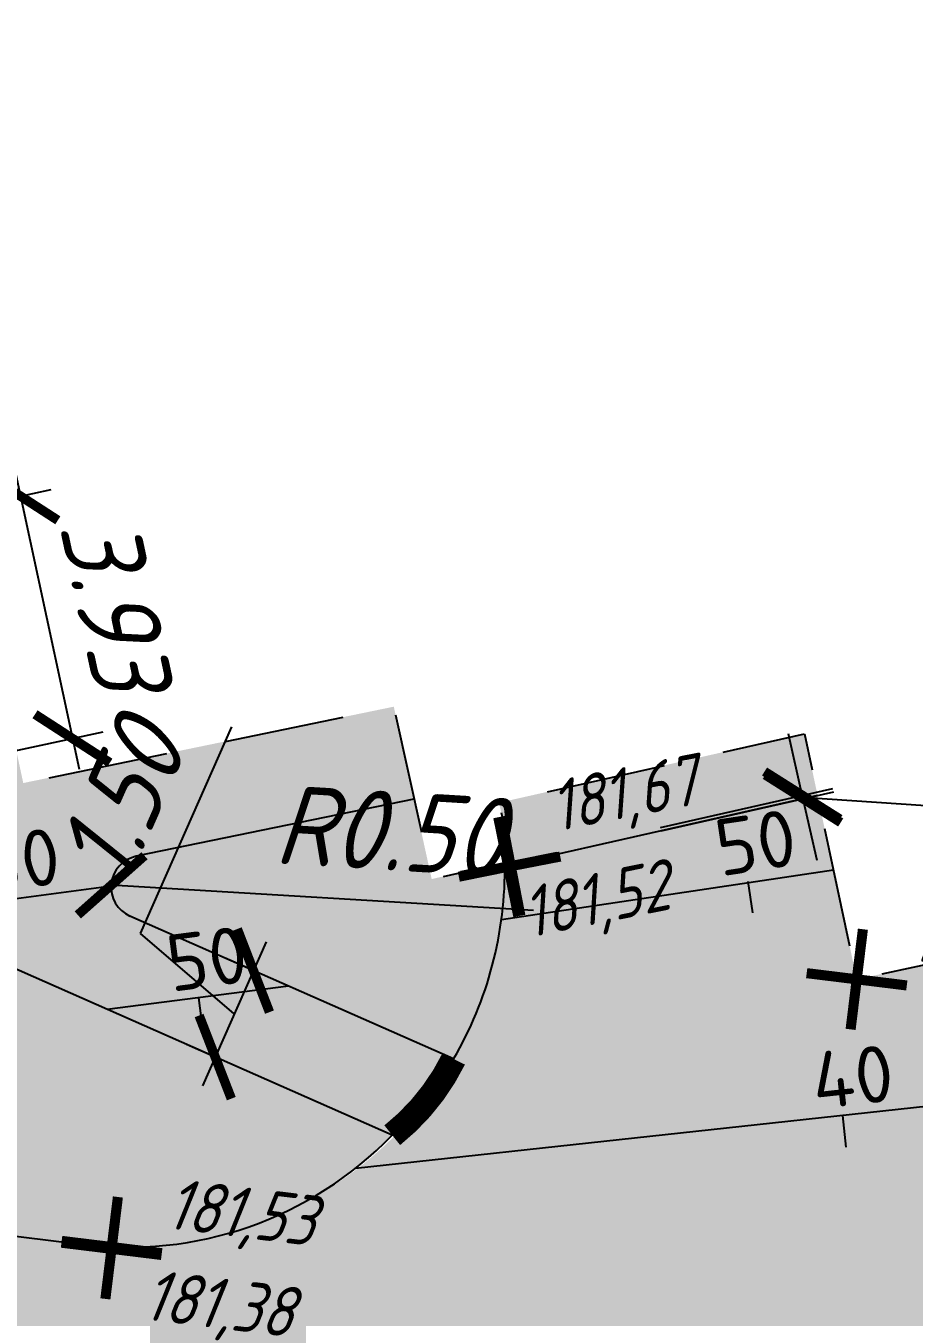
# Model space of a CAD drawing. Extents: x 8646 to 18206, y -17605 to -192.
# Drawn here: x 9189.54 to 9203.63, y -8802.96 to -8782.48 of the extents above; entities that cross this region are included whole.
import ezdxf
from ezdxf.enums import TextEntityAlignment as Align

# ---------------------------------------------------------------- set-up
doc = ezdxf.new("R2010")
doc.units = 0
doc.linetypes.add('DASHED', pattern=[0.75, 0.5, -0.25])
doc.linetypes.add('ШТРИХОВАЯ2', pattern=[9.524999999999999, 6.35, -3.175])
doc.layers.get('0').update_dxf_attribs({"linetype": 'CONTINUOUS'})
doc.layers.get('DEFPOINTS').update_dxf_attribs({"linetype": 'CONTINUOUS'})
for name, color, linetype in [('_ГП_ВЕРТИКАЛКА', 1, 'CONTINUOUS'), ('ДВ_ГП_П_БОРТ_БР100_30_15', 140, 'CONTINUOUS'), ('ДВ_ГП_П_БОРТ_ПОНИЖЕННЫЙ', 211, 'DASHED'), ('ДВ_ГП_П_ГАЗОН_РУЛОННЫЙ', 9, 'CONTINUOUS'), ('ДВ_ГП_П_ГРАНИЦА_РАБОТ', 230, 'ШТРИХОВАЯ2'), ('ДВ_ГП_П_ОФР_РАЗМЕРЫ_ОСН', 242, 'CONTINUOUS'), ('ДВ_ПП_ДО_ТИП2_РЕМОНТ_ПОКРЫ', 31, 'CONTINUOUS'), ('ДВ_ПП_ДО_ТИП5_ЗАМЕНА_ПОКРЫ', 41, 'CONTINUOUS'), ('ДВ_ПП_ДО_ТИП9_УСТРОЙСТВО_Т', 143, 'CONTINUOUS'), ('ДВ_ПП_П_ГАЗОН_УСТРАИВАЕМЫЙ', 104, 'CONTINUOUS')]:
    doc.layers.add(name, color=color, linetype=linetype)
doc.styles.add('SMPLX_1_0', font='simplex8.shx', dxfattribs={"width": 0.8, "oblique": 15})
doc.styles.add('СПДС', font='isocpeur.ttf', dxfattribs={"width": 0.9, "oblique": 15})
doc.styles.add('ТВЕРЬУНИВЕРСАЛПРОЕКТ', font='isocpeur.ttf')
doc.dimstyles.new('ДЕЛОВОЙ_ВЕКТОР', dxfattribs={"dimtxt": 1.25, "dimasz": 1, "dimexe": 0.5, "dimexo": 0, "dimgap": 0.5, "dimtad": 1, "dimzin": 1, "dimtxsty": 'СПДС', "dimblk": 'ARCHTICK', "dimcen": 0, "dimdle": 0.5, "dimclrd": 256, "dimclre": 256, "dimclrt": 256, "dimazin": 3, "dimtfac": 1, "dimtmove": 0, "dimatfit": 3, "dimtolj": 1, "dimtzin": 9})
doc.dimstyles.new('ДЕЛОВОЙ_ВЕКТОР$4', dxfattribs={"dimtxt": 1.25, "dimasz": 1, "dimexe": 0.5, "dimexo": 0, "dimgap": 0.5, "dimtad": 1, "dimzin": 1, "dimtxsty": 'СПДС', "dimblk1": 'ARCHTICK', "dimsah": 1, "dimcen": 0, "dimdle": 0.5, "dimclrd": 256, "dimclre": 256, "dimclrt": 256, "dimazin": 3, "dimtfac": 1, "dimtmove": 0, "dimatfit": 3, "dimtolj": 1, "dimtzin": 9})

# ---------------------------------------------------------------- blocks, each defined once
blk = doc.blocks.new('_ARCHTICK')
at = {"color": 0, "linetype": 'BYBLOCK', "const_width": 0.15}
blk.add_lwpolyline([(-0.5, -0.5), (0.5, 0.5)], dxfattribs=at)
blk = doc.blocks.new('*D311')
at = {"layer": 'DEFPOINTS', "color": 0}
for p in [(9201.856186927136, -8794.682647189424), (9199.606794854026, -8795.19096485941), (9199.618887959963, -8795.244478908291)]:
    blk.add_point(p, dxfattribs=at)
at = {"layer": 'ДВ_ГП_П_ОФР_РАЗМЕРЫ_ОСН'}
for p, q in [((9201.856186927136, -8794.682647189424), (9201.635764971054, -8793.707242575289)), ((9199.606794854026, -8795.19096485941), (9202.343889234204, -8794.572436211382)), ((9199.618887959963, -8795.244478908291), (9202.355982340143, -8794.625950260262)), ((9201.868280033075, -8794.736161238303), (9201.856186927136, -8794.682647189424)), ((9201.868280033075, -8794.736161238303), (9201.856186927136, -8794.682647189424)), ((9201.862233480106, -8794.709404213863), (9203.815104481906, -8794.844778141658)), ((9201.868280033075, -8794.736161238303), (9202.08870198916, -8795.711565852438)), ((9203.815104481906, -8794.844778141658), (9204.654898135703, -8798.561007774093))]:
    blk.add_line(p, q, dxfattribs=at)
for p, rotation in [((9201.856186927136, -8794.682647189424), 282.7338177057763), ((9201.868280033075, -8794.736161238303), 102.7338177057764)]:
    blk.add_blockref('_ARCHTICK', p, dxfattribs=dict(at, rotation=rotation))
at = {"layer": 'ДВ_ГП_П_ОФР_РАЗМЕРЫ_ОСН', "insert": (9205.332331499705, -8796.454918257283), "char_height": 1.25, "attachment_point": 5, "rotation": 282.73381770577635, "style": 'СПДС'}
blk.add_mtext('\\A1;0.05', dxfattribs=at)
blk = doc.blocks.new('*D633')
at = {"layer": 'DEFPOINTS', "color": 0}
for p in [(9193.149510037107, -8797.462327871783), (9192.543815891619, -8798.834601387569), (9192.543815891619, -8798.834601387569)]:
    blk.add_point(p, dxfattribs=at)
at = {"layer": 'ДВ_ГП_П_ОФР_РАЗМЕРЫ_ОСН'}
for p, q in [((9191.358456374188, -8796.876744379399), (9192.806039737026, -8793.59706877824)), ((9192.846662964363, -8798.148464629674), (9191.358456374188, -8796.876744379399)), ((9193.3514080856, -8797.00490336652), (9192.341917843123, -8799.29202589283)), ((9193.149510037107, -8797.462327871783), (9192.692085531842, -8797.260429823287)), ((9192.543815891619, -8798.834601387569), (9192.086391386356, -8798.632703339073))]:
    blk.add_line(p, q, dxfattribs=at)
for p, rotation in [((9193.149510037107, -8797.46232787178), 66.18429363884997), ((9192.543815891619, -8798.834601387569), 246.18429363885)]:
    blk.add_blockref('_ARCHTICK', p, dxfattribs=dict(at, rotation=rotation))
at = {"layer": 'ДВ_ГП_П_ОФР_РАЗМЕРЫ_ОСН', "insert": (9191.053042918767, -8794.782635969705), "char_height": 1.25, "attachment_point": 5, "rotation": 66.18429363885, "style": 'СПДС'}
blk.add_mtext('\\A1;1.50', dxfattribs=at)
blk = doc.blocks.new('*D638')
at = {"layer": 'DEFPOINTS', "color": 0}
for p in [(9190.892664673229, -8796.110403973598), (9191.391789934367, -8796.139967019692)]:
    blk.add_point(p, dxfattribs=at)
at = {"layer": 'ДВ_ГП_П_ОФР_РАЗМЕРЫ_ОСН'}
blk.add_line((9197.590862279343, -8796.507136297105), (9190.892664673229, -8796.110403973598), dxfattribs=at)
at = {"layer": 'ДВ_ГП_П_ОФР_РАЗМЕРЫ_ОСН', "rotation": 176.6103475207912}
blk.add_blockref('_ARCHTICK', (9190.892664673229, -8796.110403973598), dxfattribs=at)
at = {"layer": 'ДВ_ГП_П_ОФР_РАЗМЕРЫ_ОСН', "insert": (9195.30653085227, -8795.244864389977), "char_height": 1.25, "attachment_point": 5, "rotation": 356.61034752079115, "style": 'СПДС'}
blk.add_mtext('\\A1;R0.50', dxfattribs=at)
blk = doc.blocks.new('M_POINT_04')
at = {"color": 0, "const_width": 0.2}
for points in [[(0, 1), (0, -1)], [(-1, 0), (1, 0)]]:
    blk.add_lwpolyline(points, dxfattribs=at)
at = {"color": 0, "linetype": 'BYBLOCK'}
blk.add_point((0, 0), dxfattribs=at)
at = {"color": 0, "linetype": 'BYBLOCK', "style": 'SMPLX_1_0', "oblique": 15, "width": 0.8}
for tag, p in [('NORTH', (0.9999999999999999, 3.5)), ('EAST', (1, 2)), ('ELEVATION', (1, 0.4999999999999999)), ('DESCRIPTION', (1, -1))]:
    blk.add_attdef(tag, p, '', height=1, dxfattribs=at)
for tag, p in [('Z', (-0.9999999999999998, 2)), ('NUMBER', (-0.9999999999999999, 0.5000000000000001)), ('CODE1', (-1, -0.9999999999999999)), ('CODE2', (-1, -2.5)), ('CODE3', (-0.9999999999999998, -4))]:
    blk.add_attdef(tag, text='', height=1, dxfattribs=at).set_placement(p, align=Align.RIGHT)
blk = doc.blocks.new('*D825')
at = {"layer": 'DEFPOINTS', "color": 0}
for p in [(9187.096105025104, -8790.44279392786), (9190.279106439983, -8793.781387242763), (9187.921771161156, -8794.287618852566)]:
    blk.add_point(p, dxfattribs=at)
at = {"layer": 'ДВ_ГП_П_ОФР_РАЗМЕРЫ_ОСН'}
for p, q in [((9189.34845998353, -8789.447707398547), (9190.384086760385, -8794.270242162273)), ((9187.096105025104, -8790.44279392786), (9189.94229522344, -8789.831581997656)), ((9187.921771161156, -8794.287618852566), (9190.767961359492, -8793.676406922363))]:
    blk.add_line(p, q, dxfattribs=at)
for p, rotation in [((9189.45344030393, -8789.936562318057), 102.1200457059636), ((9190.279106439983, -8793.781387242763), 282.1200457059635)]:
    blk.add_blockref('_ARCHTICK', p, dxfattribs=dict(at, rotation=rotation))
at = {"layer": 'ДВ_ГП_П_ОФР_РАЗМЕРЫ_ОСН', "insert": (9190.966196940852, -8791.622769059508), "char_height": 1.25, "attachment_point": 5, "rotation": 282.12004570596355, "style": 'СПДС'}
blk.add_mtext('\\A1;3.93', dxfattribs=at)
blk = doc.blocks.new('M_POINT_06')
at = {"const_width": 0.2}
for points in [[(0, 1), (0, -1)], [(-1, 0), (1, 0)]]:
    blk.add_lwpolyline(points, dxfattribs=at)
at = {"color": 0, "linetype": 'BYBLOCK'}
blk.add_point((0, 0), dxfattribs=at)
at = {"color": 0, "linetype": 'BYBLOCK', "style": 'SMPLX_1_0', "oblique": 15, "width": 0.8}
for tag, p in [('NORTH', (1, 3.5)), ('EAST', (1, 2)), ('ELEVATION', (1, 0.5)), ('DESCRIPTION', (1, -1))]:
    blk.add_attdef(tag, p, '', height=1, dxfattribs=at)
for tag, p in [('Z', (-1, 2)), ('NUMBER', (-1, 0.5)), ('CODE1', (-1, -1)), ('CODE2', (-1, -2.5)), ('CODE3', (-1, -4))]:
    blk.add_attdef(tag, text='', height=1, dxfattribs=at).set_placement(p, align=Align.RIGHT)
blk = doc.blocks.new('*U949')
at = {"color": 0, "linetype": 'CONTINUOUS'}
blk.add_lwpolyline([(0, 0), (0.4860859753122889, 0.1171342161996277)], dxfattribs=at)
at = {"color": 0, "linetype": 'CONTINUOUS', "style": 'ТВЕРЬУНИВЕРСАЛПРОЕКТ', "flags": 4}
blk.add_attdef('ГОРИЗОНТАЛЬ', (-0.04251934942502, -0.442734923236674), '', height=0.8999999999999995, rotation=103.5485033021612, dxfattribs=at)
blk = doc.blocks.new('*U950')
at = {"color": 0, "linetype": 'CONTINUOUS'}
blk.add_lwpolyline([(0, 0), (0.4809337843472428, 0.1367577971211881)], dxfattribs=at)
at = {"color": 0, "linetype": 'CONTINUOUS', "style": 'ТВЕРЬУНИВЕРСАЛПРОЕКТ', "flags": 4}
blk.add_attdef('ГОРИЗОНТАЛЬ', (-0.0245230401294795, -0.444095403975), '', height=0.8999999999999995, rotation=105.8735727896519, dxfattribs=at)
blk = doc.blocks.new('*U1160')
at = {"color": 0, "linetype": 'CONTINUOUS'}
blk.add_lwpolyline([(0, 0), (0.4835848521883298, 0.1270656945599063)], dxfattribs=at)
at = {"color": 0, "linetype": 'CONTINUOUS', "style": 'ТВЕРЬУНИВЕРСАЛПРОЕКТ', "flags": 4}
blk.add_attdef('ГОРИЗОНТАЛЬ', (-0.0334422985981858, -0.4435129310328847), '', height=0.8999999999999996, rotation=104.7221219821744, dxfattribs=at)

msp = doc.modelspace()

# ---------------------------------------------------------------- hatches: boundary and pattern name
at = {"layer": 'ДВ_ГП_П_ГАЗОН_РУЛОННЫЙ'}
h = msp.add_hatch(color=256, dxfattribs=at)
h.dxf.hatch_style = 1
edge = h.paths.add_edge_path()
edge.add_arc((-116300.3808593974, 919442.4536245302), 936604.3449646322, 277.68368648986274, 277.6842830747062, ccw=False)
edge.add_line((8927.387862699677, -8752.410047701514), (8924.665748643634, -8757.034159042374))
edge.add_arc((8927.251050617871, -8758.556070243112), 3.000000000154401, 149.5156009076617, 162.3199063845557)
edge.add_line((8924.392749454062, -8757.644964070434), (8925.954885322488, -8765.073787978028))
edge.add_line((8925.954885322488, -8765.073787978028), (8927.19582026329, -8770.516707172967))
edge.add_line((8927.19582026329, -8770.516707172967), (8927.526226148568, -8770.47472422155))
edge.add_line((8927.526226148568, -8770.47472422155), (8928.516085729116, -8770.348947930843))
edge.add_line((8928.516085729116, -8770.348947930843), (8941.885651642086, -8767.571764256465))
edge.add_line((8941.885651642086, -8767.571764256465), (8941.732982341226, -8767.051640312438))
edge.add_line((8941.732982341226, -8767.051640312438), (8937.05256406503, -8751.106079549878))
h = msp.add_hatch(color=256, dxfattribs=at)
h.dxf.hatch_style = 1
h.paths.add_polyline_path([(9195.352401391727, -8800.074254980635), (9182.564593960908, -8794.42997196755, 0.1324550843783341), (9182.049934616549, -8794.35098530736), (9181.43542712352, -8794.419534161276), (9181.785101775731, -8796.176573790613), (9182.574861351011, -8800.14494513992, 0.3234083960427361), (9183.432756156568, -8800.942181972117), (9190.401218449524, -8801.804944800759, 0.2363754708183415)])
h = msp.add_hatch(color=256, dxfattribs=at)
h.dxf.hatch_style = 1
h.paths.add_polyline_path([(9197.138273142711, -8795.80468523442, 0.0023222418707408), (9197.137589576165, -8795.748955922181), (9195.978, -8796.011), (9195.743436690052, -8794.944075746822), (9192.84292890525, -8795.541852332362), (9196.666967121753, -8797.34543728922)])
h = msp.add_hatch(color=256, dxfattribs=at)
h.dxf.hatch_style = 1
h.paths.add_polyline_path([(9191.303371449121, -8795.859145533295), (9191.261749838208, -8795.657173509593, 0.7074466144697223), (9191.189891885868, -8796.597391524954), (9195.900361045216, -8798.676498612202), (9195.963881854957, -8798.704535430034), (9196.25665, -8798.19533)])
at = {"layer": 'ДВ_ПП_ДО_ТИП2_РЕМОНТ_ПОКРЫ'}
h = msp.add_hatch(color=256, dxfattribs=at)
h.dxf.hatch_style = 1
edge = h.paths.add_edge_path()
edge.add_line((9202.720970000304, -8797.601349986266), (9202.099502777219, -8794.68427258216))
edge.add_line((9202.099502777219, -8794.68427258216), (9197.138273142711, -8795.804685234421))
edge.add_arc((9191.138447369109, -8795.85040925883), 5.999999999999338, -14.781806766110094, 0.4366364964807872, ccw=False)
edge.add_arc((9191.138447369121, -8795.85040925883), 5.999999999987334, 329.8439699211655, 345.2181932338588, ccw=False)
edge.add_arc((9191.138447369114, -8795.85040925884), 5.999999999988771, 262.9421466249227, 329.8439699212755, ccw=False)
edge.add_line((9190.401218449524, -8801.804944800759), (9183.432756156568, -8800.942181972117))
edge.add_arc((9183.555627643167, -8799.949759381792), 1.000000000003323, 191.6845010653374, 262.94214662490725, ccw=False)
edge.add_line((9182.576350012898, -8800.152281782677), (9181.43568360476, -8794.419505550568))
edge.add_line((9181.43568360476, -8794.419505550568), (9166.146518641564, -8796.125025413943))
edge.add_line((9166.146518641564, -8796.125025413943), (9166.72198011107, -8798.873226755932))
edge.add_line((9166.72198011107, -8798.873226755932), (9167.799108147306, -8802.783252321431))
edge.add_line((9167.799108147306, -8802.783252321431), (9170.258453853536, -8803.077721523856))
edge.add_line((9170.258453853536, -8803.077721523856), (9179.016242812491, -8804.12633340596))
edge.add_line((9179.016242812491, -8804.12633340596), (9181.397260591037, -8804.411424031663))
edge.add_line((9181.397260591037, -8804.411424031663), (9212.251124351911, -8808.105704437383))
edge.add_line((9212.251124351911, -8808.105704437383), (9209.779139988404, -8796.070239997558))
edge.add_line((9209.779139988404, -8796.070239997558), (9202.720970000304, -8797.601349986266))
at = {"layer": 'ДВ_ПП_ДО_ТИП5_ЗАМЕНА_ПОКРЫ'}
h = msp.add_hatch(color=256, dxfattribs=at)
h.dxf.hatch_style = 1
edge = h.paths.add_edge_path()
edge.add_line((9016.488677068974, -8742.62169371712), (9018.87191848438, -8742.119585177556))
edge.add_line((9018.87191848438, -8742.119585177556), (9025.970231954674, -8740.62852697525))
edge.add_line((9025.970231954674, -8740.62852697525), (9038.494256545851, -8737.998499535552))
edge.add_line((9038.494256545851, -8737.998499535552), (9038.617009716145, -8738.582876864042))
edge.add_line((9038.617009716145, -8738.582876864042), (9041.443374492923, -8737.989176150753))
edge.add_line((9041.443374492923, -8737.989176150753), (9041.245549083302, -8737.008906922772))
edge.add_line((9041.245549083302, -8737.008906922772), (9039.390080124438, -8737.398663140164))
edge.add_line((9039.390080124438, -8737.398663140164), (9039.267177129383, -8736.813572557632))
edge.add_line((9039.267177129383, -8736.813572557632), (9024.786018250017, -8739.855456800924))
edge.add_line((9024.786018250017, -8739.855456800924), (9024.908921262195, -8740.440547379858))
edge.add_line((9024.908921262195, -8740.440547379858), (9019.764999999948, -8741.507999999874))
edge.add_line((9019.764999999948, -8741.507999999874), (9019.644355874754, -8740.935504578305))
edge.add_line((9019.644355874754, -8740.935504578305), (9004.994097018292, -8744.012909481975))
edge.add_line((9004.994097018292, -8744.012909481975), (9005.11699999995, -8744.597999999874))
edge.add_line((9005.11699999995, -8744.597999999874), (9000.037660206865, -8745.653058290227))
edge.add_line((9000.037660206865, -8745.653058290227), (8999.917150934183, -8745.079363167457))
edge.add_line((8999.917150934183, -8745.079363167457), (8985.32570491648, -8748.14441370879))
edge.add_line((8985.32570491648, -8748.14441370879), (8985.457899990794, -8748.77374001269))
edge.add_line((8985.457899990794, -8748.77374001269), (8980.35999999995, -8749.788999999873))
edge.add_line((8980.35999999995, -8749.788999999873), (8980.238989571515, -8749.212919114438))
edge.add_line((8980.238989571515, -8749.212919114438), (8965.700962709181, -8752.266748892976))
edge.add_line((8965.700962709181, -8752.266748892976), (8965.82599999995, -8752.861999999877))
edge.add_line((8965.82599999995, -8752.861999999877), (8960.71037679863, -8753.948707527688))
edge.add_line((8960.71037679863, -8753.948707527688), (8960.581521774906, -8753.342128726952))
edge.add_line((8960.581521774906, -8753.342128726952), (8941.082064058302, -8757.438146946497))
edge.add_line((8941.082064058302, -8757.438146946497), (8940.374671051495, -8754.076108523423))
edge.add_line((8940.374671051495, -8754.076108523423), (8941.92842406614, -8753.749730129948))
edge.add_line((8941.92842406614, -8753.749730129948), (8941.254022931418, -8750.539183878107))
edge.add_arc((-116300.3809021083, 919442.4538186744), 936604.3451627444, 277.6842830757075, 277.68454242455965, ccw=False)
edge.add_line((8937.052564065814, -8751.106079550183), (8941.732982341175, -8767.051640312311))
edge.add_line((8941.732982341175, -8767.051640312311), (8941.885651642086, -8767.571764256465))
edge.add_line((8941.885651642086, -8767.571764256465), (8943.359095209436, -8767.26569422794))
edge.add_line((8943.359095209436, -8767.26569422794), (8943.229202285907, -8766.823166363394))
edge.add_line((8943.229202285907, -8766.823166363394), (8940.792265022788, -8758.520846161158))
edge.add_line((8940.792265022788, -8758.520846161158), (8959.810670175179, -8754.525876366279))
edge.add_line((8959.810670175179, -8754.525876366279), (8966.885176431932, -8753.039819329953))
edge.add_line((8966.885176431932, -8753.039819329953), (8979.465919224114, -8750.397133185561))
edge.add_line((8979.465919224114, -8750.397133185561), (8986.509918659076, -8748.91748413748))
edge.add_line((8986.509918659076, -8748.91748413748), (8999.144080497892, -8746.263576873022))
edge.add_line((8999.144080497892, -8746.263576873022), (9006.178310745261, -8744.785979903449))
edge.add_line((9006.178310745261, -8744.785979903449), (9013.83050409704, -8743.178574961632))
edge.add_line((9013.83050409704, -8743.178574961632), (9015.664307982664, -8751.20456041233))
edge.add_line((9015.664307982664, -8751.20456041233), (9015.894013442068, -8752.209909288167))
edge.add_line((9015.894013442068, -8752.209909288167), (9018.532761445676, -8751.650297290349))
edge.add_line((9018.532761445676, -8751.650297290349), (9018.31585259381, -8750.692223319855))
edge.add_line((9018.31585259381, -8750.692223319855), (9016.488677068974, -8742.62169371712))
at = {"layer": 'ДВ_ПП_ДО_ТИП9_УСТРОЙСТВО_Т'}
h = msp.add_hatch(color=256, dxfattribs=at)
h.dxf.hatch_style = 1
h.paths.add_polyline_path([(9191.290872462447, -8795.65025732979), (9195.698977814913, -8794.74185208396), (9195.376866773713, -8793.276712108967), (9189.499000017528, -8794.488000081621), (9188.24544001753, -8788.650630081624), (9180.48912003394, -8790.375126684085), (9181.389470678721, -8794.424660726883), (9181.435683622287, -8794.419505632188), (9182.00133065908, -8794.356407205345, -0.1428031869708963), (9182.564593978437, -8794.429972049165), (9194.667944678398, -8799.772149517896), (9195.352401409255, -8800.074255062256, 0.1099667202648011), (9196.326410836224, -8798.86454856181), (9195.900361062744, -8798.676498693823), (9191.189891903397, -8796.597391606576, -0.7301487162222022)])
h.paths.add_polyline_path([(9187.23101821068, -8794.85002375985), (9181.938861311846, -8792.514171312254, -0.7242075725365444), (9182.032241965502, -8791.56866487225), (9187.096105042634, -8790.442794009483), (9187.921771178684, -8794.287618934186, -0.6124152473145111)], flags=16)
h = msp.add_hatch(color=256, dxfattribs=at)
h.dxf.hatch_style = 1
h.paths.add_polyline_path([(9202.099502777219, -8794.68427258216), (9201.89111902219, -8793.706149327068), (9197.045851665556, -8794.800373793558), (9197.260370006408, -8795.721209997866), (9197.137589576165, -8795.748955922181, -0.0023222418708043), (9197.138273142711, -8795.804685234421)])
at = {"layer": 'ДВ_ПП_П_ГАЗОН_УСТРАИВАЕМЫЙ'}
h = msp.add_hatch(color=256, dxfattribs=at)
h.dxf.hatch_style = 1
edge = h.paths.add_edge_path()
edge.add_line((9195.692524939766, -8794.743181782196), (9195.743436690052, -8794.944075746822))
edge.add_line((9195.743436690052, -8794.944075746822), (9192.84292890525, -8795.541852332362))
edge.add_line((9192.84292890525, -8795.541852332362), (9196.666967121753, -8797.34543728922))
edge.add_line((9196.666967121753, -8797.34543728922), (9197.138273142711, -8795.804685234421))
edge.add_arc((9191.138447369114, -8795.850409258832), 5.999999999993895, -30.15603007876092, 0.4366364964985223, ccw=False)
edge.add_line((9196.326410818698, -8798.864548480185), (9195.963881854957, -8798.704535430034))
edge.add_line((9195.963881854957, -8798.704535430034), (9196.25665, -8798.19533))
edge.add_line((9196.25665, -8798.19533), (9191.303371449121, -8795.859145533295))
edge.add_line((9191.303371449121, -8795.859145533295), (9191.261569001961, -8795.656295987987))
edge.add_line((9191.261569001961, -8795.656295987987), (9195.692524939766, -8794.743181782196))

# ---------------------------------------------------------------- linework, layer by layer
at = {"layer": '_ГП_ВЕРТИКАЛКА'}
for p, q in [((9197.08426424734, -8796.654934989023), (9202.351386502069, -8795.866578414116)), ((9190.892034300688, -8796.12433670894), (9187.722614444452, -8796.541153336768)), ((9193.705390518238, -8797.70768242329), (9190.831732313605, -8798.078921861686)), ((9210.37062341402, -8798.909839678918), (9194.767053556227, -8800.601481259682))]:
    msp.add_line(p, q, dxfattribs=at)
at = {"layer": 'ДВ_ГП_П_БОРТ_БР100_30_15'}
for points in [[(9195.352401391727, -8800.074254980635), (9182.56459396091, -8794.429971967544)], [(9195.692524939766, -8794.743181782196), (9191.290872444913, -8795.650257248171)], [(9202.099502777219, -8794.68427258216), (9197.138273142711, -8795.804685234421)], [(9196.326410818696, -8798.864548480187), (9191.189891885864, -8796.59739152495)], [(9190.401218449524, -8801.804944800759), (9183.432756156568, -8800.942181972117)]]:
    msp.add_lwpolyline(points, dxfattribs=at)
for points in [[(9196.326410818696, -8798.864548480187, 0.0671835116980883), (9196.939874081241, -8797.381241745992)], [(9190.401218449524, -8801.804944800759, 0.2363754708183278), (9195.352401391727, -8800.074254980635, 0.1956847172863445)]]:
    msp.add_lwpolyline(points, format="xyb", dxfattribs=at)
for centre, radius, start, end in [((9191.39178993436, -8796.139967019692), 0.5, 101.6442841519636, 246.1842936386032), ((9191.138447369109, -8795.850409258826), 6, 345.2181932338563, 0.969024933362268)]:
    msp.add_arc(centre, radius, start, end, dxfattribs=at)
at = {"layer": 'ДВ_ГП_П_БОРТ_ПОНИЖЕННЫЙ', "linetype": 'BYBLOCK', "ltscale": 2, "const_width": 0.4, "flags": 128}
msp.add_lwpolyline([(9195.352401391727, -8800.074254980635, 0.1099667202675367), (9196.326410818696, -8798.864548480187)], format="xyb", dxfattribs=at)
at = {"layer": 'ДВ_ГП_П_ГРАНИЦА_РАБОТ', "ltscale": 0.3, "flags": 128}
msp.add_lwpolyline([(9268.820214064319, -8923.046645439708), (9267.965836163576, -8923.816975350448), (9267.420382793665, -8921.33893121128), (9266.54810823545, -8921.530931470415), (9265.888, -8918.532), (9259.233680593934, -8919.996884111344), (9258.508695364239, -8916.701347773676), (9256.56100208735, -8917.129820917806), (9256.221006943642, -8915.584318577177), (9255.049000012343, -8915.841999997287), (9255.59092077395, -8918.306274361403), (9253.372509994813, -8918.776970000305), (9253.899051723696, -8921.170449700003), (9239.57507788324, -8924.32158128605), (9238.89317464728, -8921.221881175825), (9236.71035723288, -8921.70207935853), (9236.447661121056, -8920.507952171067), (9235.373349986266, -8920.744289986877), (9235.795481475125, -8922.663155879583), (9233.70292709128, -8923.123497116001), (9234.22539497055, -8925.498458357495), (9220.027501663259, -8928.621853755303), (9219.506340006716, -8926.252830011903), (9219.281000000807, -8924.725000005468), (9218.192772637107, -8924.885502914518), (9218.429383373516, -8926.48974977874), (9214.158257637257, -8927.429354930266), (9214.679419293803, -8929.798378704185), (9200.298834767127, -8932.961964343132), (9199.805056987492, -8930.717418460472), (9194.49431, -8931.88573), (9194.988087783611, -8934.130275900714), (9180.793086062196, -8937.253035157322), (9179.381550005106, -8931.454569996244), (9178.219779473253, -8931.755051698356), (9178.865692129277, -8934.076984282967), (9176.655430010162, -8934.563220006976), (9176.908922082745, -8935.715508697127), (9174.936568681906, -8936.149406872768), (9175.438494733708, -8938.430992026255), (9161.05332057177, -8941.595587334275), (9159.977, -8936.703), (9158.807660878325, -8936.973894985807), (9159.298609088411, -8939.06552723777), (9157.16, -8939.536), (9157.258806931937, -8939.985142682008), (9155.223, -8940.433), (9155.73608844264, -8942.76532557146), (9141.513471877193, -8945.894159825435), (9140.998, -8943.551), (9135.688793585658, -8944.718972622068), (9136.204265449995, -8947.062132450332), (9121.790950026782, -8950.23291857979), (9121.280689992982, -8947.913449995423), (9116.077, -8949.105), (9116.5774418775, -8951.379838557084), (9111.6721396527, -8952.458956297494), (9111.435, -8951.381), (9107.935, -8952.035), (9108.196473205673, -8953.223568281031), (9102.1982616657, -8954.54311526841), (9100.703289991625, -8947.361079991406), (9099.5271109653, -8947.598993682668), (9100.112057617634, -8950.6451674491), (9098.089999972992, -8951.090000005943), (9098.479966581512, -8952.862655564837), (9096.398170049133, -8953.320630115666), (9096.92243172446, -8955.70374545835), (9082.623669240395, -8958.849331003754), (9081.318780036507, -8952.861545947886), (9080.145749076815, -8953.114527146216), (9080.76458386314, -8955.98395921502), (9078.649999999854, -8956.440000000033), (9078.817323587757, -8957.200596179084), (9076.752180532058, -8957.654907135573), (9077.273849787896, -8960.02623810541), (9068.882519710221, -8961.872247312971), (9068.622469985046, -8960.690149998474), (9067.425850181164, -8960.9503801681), (9067.683683660825, -8962.135979241071), (9062.978414947136, -8963.17109164324), (9062.19767464217, -8959.622111758781), (9060.125037324138, -8960.078071352274), (9059.331736167485, -8957.239641163365), (9058.239950067184, -8957.506819988006), (9059.223307931761, -8961.525164067507), (9057.108335703604, -8961.990436933507), (9057.627050635561, -8964.348338657715), (9043.388991048914, -8967.480570181135), (9042.141541026094, -8961.810086720705), (9041.165924985504, -8962.012860011597), (9041.475596805287, -8964.549369680237), (9039.359, -8965.015), (9039.534977355266, -8965.814933286538), (9037.477333899657, -8966.267594372517), (9038.004750205999, -8968.665049653617), (9023.714687246314, -8971.80872145757), (9022.55517884958, -8966.839422320661), (9021.453404660682, -8967.114926569), (9021.934719263487, -8969.30281887155), (9019.439750861544, -8969.85168718889), (9016.357903301261, -8954.630782183427), (9014.737564488938, -8946.627122928756), (9019.970875130928, -8945.689605806785), (9019.385500000504, -8941.979145724967), (9018.45006609933, -8942.146110056374), (9017.28206236461, -8936.35609154265), (9012.819643158795, -8937.153088633975), (9012.45170666257, -8935.334719657221), (9021.634105566656, -8933.323784876273), (9020.57244059624, -8928.02867920583), (9020.572440596086, -8928.028679205061), (9021.527866789515, -8927.83711692458), (9021.905200040625, -8929.719084871791), (9023.357000000002, -8929.428), (9022.979666748895, -8927.546032052796), (9038.785366735026, -8924.377000310988), (9039.12, -8926.046), (9040.574, -8925.717), (9040.246562142165, -8924.083887754148), (9050.261, -8922.076000000001), (9047.419391235064, -8907.19306326398), (9048.314628053988, -8907.022146692727), (9047.911960130834, -8905.10665668122), (9047.02674258648, -8905.292744161701), (9046.598560014649, -8904.991280007325), (9044.910724564088, -8905.346091147772), (9040.568, -8884.611), (9019.85972914246, -8885.226254371706), (9019.856388427384, -8885.113850162172), (9019.597, -8883.873), (9018.439162836487, -8884.11503531592), (9017.987, -8881.952), (9014.995891002765, -8882.577264099236), (9015.70744225898, -8885.981149540698), (9012.637417554246, -8886.622910245063), (9011.117, -8878.844000000001), (9009.69591984369, -8878.994094243477), (9009.247389996033, -8879.041500015259), (9009.667, -8881.463), (9005.898119985435, -8887.402860024711), (9005.68245001025, -8888.528160026228), (9005.929, -8892.651), (9009.376318427763, -8909.47165974505), (9007.306540286543, -8909.9205213938), (9001.936831958534, -8911.089234120212), (9003.562939290241, -8918.143061011011), (8996.214396633828, -8919.835093010173), (8996.554, -8921.31), (8993.436001823175, -8922.01708988815), (8991.978323914938, -8922.362581238083), (8986.66, -8923.586000000001), (8986.320863248891, -8922.113119532545), (8963.473881405951, -8927.373730536658), (8959.5666511124, -8909.581238959929), (8961.728082956053, -8909.077351179458), (8960.633430005799, -8903.455959990233), (8958.331607409895, -8903.92202993866), (8955.300376720481, -8889.814241157264), (8957.42057689631, -8889.348694212184), (8956.206904995879, -8883.818224982451), (8954.143452502889, -8884.199116517912), (8952.853705034617, -8877.84169079639), (8953.971199987793, -8877.611670003356), (8953.361670003356, -8875.139409985655), (8952.32894982757, -8875.361648304697), (8952.046201527728, -8874.02520695056), (8945.065752745939, -8875.502046971025), (8944.699154557384, -8873.848189725439), (8941.770246653054, -8874.49741887447), (8941.553836936708, -8873.521116239694), (8940.086564393583, -8873.737525956038), (8938.818630059215, -8867.535535584417), (8933.588274200658, -8858.363292726313), (8908.272340979365, -8863.886679265946), (8890.21389255419, -8867.683323740795), (8868.223766411813, -8766.298574277398), (8880.504, -8765.823, 4.4137307367e-06), (8879.83020981583, -8758.826178784906, 4.4137307367e-06), (8877.44050677482, -8748.756996133374, 4.4137307367e-06), (8908.505155082341, -8741.670191887244, 4.4137307367e-06), (8911.146512918785, -8753.203326528292, 4.4137307367e-06), (8924.866827646445, -8752.750170634128, 4.4137307367e-06), (8941.254022931083, -8750.539183878034), (8941.928424066191, -8753.749730130074), (8940.374671051546, -8754.076108523548), (8941.082064058353, -8757.438146946624), (8960.581521774957, -8753.34212872708), (8960.710376798681, -8753.948707527816), (8965.826000000001, -8752.862000000005), (8965.700962709232, -8752.266748893104), (8980.238989571566, -8749.212919114563), (8980.36, -8749.789), (8985.457899990844, -8748.773740012817), (8985.325704916531, -8748.144413708915), (8999.917150934234, -8745.079363167582), (9000.037660206915, -8745.653058290352), (9005.117, -8744.598), (9004.994097018343, -8744.0129094821), (9019.644355874805, -8740.935504578432), (9019.765, -8741.508), (9024.908921262246, -8740.440547379985), (9024.786018250068, -8739.855456801051), (9039.267177129434, -8736.81357255776), (9039.39008012449, -8737.39866314029), (9041.245549083353, -8737.0089069229), (9046.841503282081, -8764.738113765916), (9054.558850652154, -8763.7816726713), (9096.27114945851, -8764.533641190781), (9111.205071783415, -8761.260301241438), (9143.347005624008, -8755.734360763829), (9143.713454664754, -8757.412497238076), (9142.176699389553, -8757.745561343027), (9143.023956860781, -8761.654801022909), (9144.566287848247, -8761.318007359221), (9145.264084685325, -8764.53763673937), (9141.237169988099, -8765.515149998475), (9142.661450148014, -8772.156043031098), (9146.75714374218, -8771.350930784021), (9148.824674821453, -8780.81909448228), (9147.37426488607, -8781.116802840943), (9148.229, -8785.281), (9149.731655026855, -8784.97256791417), (9149.856, -8785.542), (9156.51802542192, -8784.075122348706), (9156.264295631325, -8782.936261654519), (9164.88088, -8781.01655), (9163.363295138552, -8773.841255454772), (9163.534100006083, -8773.805129985692), (9167.5902, -8793.243), (9175.134881073118, -8791.565558003696), (9188.245440000002, -8788.650630000002), (9189.499, -8794.488), (9195.376866756187, -8793.276712027346), (9195.978, -8796.011), (9197.260370006408, -8795.721209997866), (9197.045851665556, -8794.800373793558), (9201.89111902219, -8793.706149327068), (9202.720970000304, -8797.601349986266), (9209.779139988404, -8796.070239997558), (9212.717302795061, -8810.175802061103), (9181.32038217626, -8806.416759451029), (9181.397260591037, -8804.411424031663), (9179.016242812491, -8804.12633340596), (9178.9369631582, -8806.131401096964), (9169.470698348516, -8805.029821277933), (9170.258453853536, -8803.077721523856), (9167.77898505523, -8802.775206089147), (9167.030350405148, -8804.705864331621), (9157.398288088396, -8803.552651470553, 0.4140074087064732), (9152.862361587808, -8806.932986475367), (9150.340854235841, -8824.182816390377), (9148.367725773462, -8823.84465189419), (9147.882936024922, -8827.159415553751), (9149.869662509003, -8827.409753156768), (9147.406830126678, -8844.261044496227, 0.4619091024861741), (9148.245933900025, -8845.553329319673), (9197.58246439522, -8851.825088911419), (9223.058077662892, -8852.22479097998), (9223.637192064127, -8847.917443188117), (9228.668821538453, -8848.593935830704), (9228.57, -8849.58957009648), (9236.774295272531, -8850.673561140064), (9236.905281803227, -8849.682176992128), (9242.839166440333, -8850.466190902143), (9243.115683634225, -8851.511416438647), (9244.79596289173, -8851.733423166306), (9244.561022050653, -8850.693690901231), (9259.011974077652, -8852.603021482297), (9258.80038674834, -8854.261160853064), (9260.575907561231, -8854.495523120286), (9261.567308250807, -8854.626384393017), (9261.173384918966, -8857.610734572974), (9260.201082875603, -8857.335182585928), (9259.967, -8859.109), (9258.685293332095, -8885.015823393054), (9268.182035380414, -8920.147341787693)], format="xyb", close=True, dxfattribs=at)

# ---------------------------------------------------------------- block references
at = {"layer": '_ГП_ВЕРТИКАЛКА', "xscale": 0.8, "yscale": 0.8, "zscale": 0.8}
for name, p, rotation, values in [('M_POINT_04', (9197.23263360766, -8795.806860367751), 11, {'ELEVATION': '181,67'}), ('M_POINT_06', (9202.721, -8797.601), 353, {'ELEVATION': '181,45'}), ('M_POINT_04', (9190.902534199193, -8801.847655785146), 353, {'ELEVATION': '181,53'})]:
    msp.add_blockref(name, p, dxfattribs=dict(at, rotation=rotation)).add_auto_attribs(values)
at = {"layer": '_ГП_ВЕРТИКАЛКА'}
ref = msp.add_blockref('M_POINT_06', (9197.1927777599, -8795.814943742089), dxfattribs=dict(at, xscale=0.8, yscale=0.8, zscale=0.8, rotation=11.46494703754699))
ref.add_attrib('ELEVATION', '181,52', (9197.507653226618, -8796.947425063623), dxfattribs={"layer": '0', "color": 0, "linetype": 'BYBLOCK', "height": 0.8000000000000003, "rotation": 11.46494703754876, "style": 'SMPLX_1_0', "oblique": 15.00000000000003, "width": 0.8})
at = {"layer": '_ГП_ВЕРТИКАЛКА', "linetype": 'CONTINUOUS', "rotation": 262.638981127328}
for name, p, values in [('*U950', (9200.992210767403, -8796.051147074768), {'ГОРИЗОНТАЛЬ': '50'}), ('*U1160', (9189.30732437257, -8796.332745022853), {'ГОРИЗОНТАЛЬ': '60'}), ('*U1160', (9192.276616938512, -8797.892261473255), {'ГОРИЗОНТАЛЬ': '50'}), ('*U949', (9202.493540080086, -8799.763823852045), {'ГОРИЗОНТАЛЬ': '40'})]:
    msp.add_blockref(name, p, dxfattribs=at).add_auto_attribs(values)
at = {"layer": '_ГП_ВЕРТИКАЛКА'}
ref = msp.add_blockref('M_POINT_04', (9190.899042612955, -8801.876092473049), dxfattribs=dict(at, xscale=0.8, yscale=0.8, zscale=0.8, rotation=353))
ref.add_attrib('ELEVATION', '181,38', (9191.383990549384, -8802.993495845725), dxfattribs={"layer": '0', "color": 0, "linetype": 'BYBLOCK', "height": 0.8000000000000002, "rotation": 352.9999999999944, "style": 'SMPLX_1_0', "oblique": 15.00000000000003, "width": 0.8})

# ---------------------------------------------------------------- dimensions: what is measured, and where the dimension line sits
at = {"layer": 'ДВ_ГП_П_ОФР_РАЗМЕРЫ_ОСН'}
for p1, p2, distance, picture, middle in [((9187.096105025106, -8790.442793927861), (9187.921771161156, -8794.287618852566), 2.411078609162763, '*D825', (9190.966196940852, -8791.622769059508)), ((9193.149510037105, -8797.46232787178), (9192.543815891619, -8798.834601387567), 7.34523553091251e-13, '*D633', (9190.531149285844, -8795.965049265022)), ((9199.618887959963, -8795.244478908291), (9199.606794854026, -8795.19096485941), -2.306111782241283, '*D311', (9205.02264565085, -8795.084505748133))]:
    dim = msp.add_aligned_dim(p1=p1, p2=p2, distance=distance, dimstyle='ДЕЛОВОЙ_ВЕКТОР', dxfattribs=at)
    dim.commit()
    dim.dimension.update_dxf_attribs({"geometry": picture, "text_midpoint": middle})
dim = msp.add_radius_dim(center=(9191.391789934367, -8796.139967019692), mpoint=(9190.892664673229, -8796.110403973598), dimstyle='ДЕЛОВОЙ_ВЕКТОР$4', override={"dimblk": 'ARCHTICK', "dimsah": 0, "dimtmove": 1, "dimtfillclr": 0}, dxfattribs=at)
dim.commit()
dim.dimension.update_dxf_attribs({"geometry": '*D638', "text_midpoint": (9195.240013998562, -8796.367896227537), "dimtype": 164})

doc.saveas('drawing.dxf')
